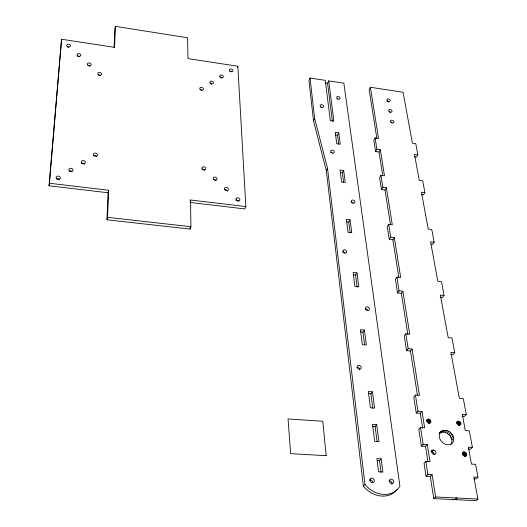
<?xml version="1.0" encoding="UTF-8"?>
<svg xmlns="http://www.w3.org/2000/svg" width="527" height="527" viewBox="0 0 527 527"><rect width="100%" height="100%" fill="white"/><g stroke="black" fill="none" stroke-linecap="round" stroke-linejoin="round"><path stroke-width="0.79" d="M114.089 47.588L114.86 29.018L115.406 26.35L187.599 37.779L187.968 58.609L237.842 66.25L245.852 206.571L190.478 199.996L190.945 226.715L190.076 229.074L106.948 219.799L107.561 217.355L108.674 190.28L49.433 183.251L49.024 185.787L108.068 192.763L108.674 190.28M115.406 26.35L114.543 47.358L61.56 39.235L49.024 185.787M106.948 219.799L108.068 192.763M49.433 183.251L61.56 39.235M464.827 456.817C467.502 455.868 466.56 452.094 464.043 451.942L462.146 453.675L464.096 454.834L464.59 456.448L466.5 454.722M237.394 67.509L237.842 66.25M190.049 201.195L190.478 199.996M245.852 206.571L244.838 208.923L190.431 202.493M363.36 486.157L364.987 484.458A23.985 19.907 47.6 0 0 399.914 486.25L343.848 83.2L328.71 80.881L333.848 121.157L330.317 120.657L325.284 80.354L310.06 78.029L308.98 80.466L313.499 120.815L326.325 170.689L363.36 486.157A23.893 19.861 47.7 0 0 397.312 489.221M332.359 121.124L327.583 83.299L328.71 80.881M313.499 120.815L314.632 118.41L310.06 78.029M338.709 144.102L337.557 135.189L338.762 132.824L335.271 132.336L336.72 143.7L340.238 144.181L338.762 132.824M326.325 170.689L327.53 168.35L314.632 118.41M414.42 156.848L416.442 157.125L417.858 154.852L415.763 143.627L412.41 143.153L403.043 92.258L370.376 87.258L369.144 89.636L376.838 138.291M343.644 182.382L342.405 172.784L343.657 170.465L340.073 169.99L341.608 182.013L345.225 182.474L343.657 170.465M370.376 87.258L378.524 138.403L375.105 137.922L373.808 140.248L375.567 151.532L379.005 152L380.323 149.694L376.877 149.22L375.567 151.532M350.112 232.532L348.762 222.065L350.08 219.818L346.371 219.377L348.018 232.288L351.759 232.717L350.08 219.818M380.323 149.694L384.486 175.807L380.975 175.346L379.624 177.632L381.476 189.555L385.006 190.003L386.39 187.737L382.846 187.289L381.476 189.555M432.114 450.605C431.014 452.08 432.489 454.234 434.176 454.333A2.345 1.871 46.7 0 0 435.901 452.331A2.345 1.871 46.7 0 0 433.484 450.071L432.489 450.295L431.218 451.481M440.572 432.041L439.268 435.183L439.34 437.054A8.089 6.37 45.8 0 0 447.752 444.841A8.089 6.37 45.8 0 0 453.642 437.977C452.772 431.494 443.326 427.147 439.222 433.385M357.168 287.261L355.593 275.028L356.983 272.867L353.143 272.459L354.915 286.359L358.788 286.754L356.983 272.867M386.39 187.737L392.292 224.818L388.662 224.39L387.24 226.603L389.236 239.396L392.885 239.818L394.334 237.624L390.672 237.203L389.236 239.396M417.858 154.852L414.479 154.385L419.255 180.359L422.7 180.807L424.914 192.665L423.431 194.891L421.356 194.628M394.334 237.624L400.678 277.465L396.923 277.07L395.421 279.198L397.562 292.953L401.343 293.335L402.878 291.24L399.084 290.851L397.562 292.953M364.579 344.698L362.951 332.096L364.421 330.04L360.435 329.678L362.352 344.684L366.37 345.033L364.421 330.04M424.914 192.665L421.442 192.223L428.22 229.08L431.778 229.502L434.149 242.216L432.588 244.37L431.158 244.205M402.878 291.24L409.716 334.151L405.823 333.802L404.235 335.818L406.541 350.659L410.454 351.002L412.081 349.012L408.155 348.67L406.541 350.659M434.149 242.216L430.566 241.801L437.845 281.372L441.521 281.761L444.07 295.43L442.423 297.491L440.203 297.268M372.787 408.346L370.903 393.761L372.457 391.844L368.327 391.528L370.395 407.786L374.572 408.082L372.457 391.844M377.095 441.771L375.125 426.501L376.726 424.657L372.51 424.373L374.671 441.31L378.933 441.58L376.726 424.657M412.081 349.012L419.466 395.375L415.428 395.072L413.748 396.963L416.244 413.016L420.302 413.3L422.028 411.455L424.643 427.858L420.526 427.581L418.794 429.4L421.389 446.119L425.533 446.376L427.311 444.604L430.032 461.698L425.842 461.454L424.044 463.18L426.073 476.217L430.282 476.441L432.114 474.748L435.651 496.968L433.787 498.601L430.282 476.441M444.07 295.43L440.361 295.054L448.2 337.649L452.008 337.991L454.755 352.728L453.009 354.678L450.71 354.48M416.244 413.016L417.951 411.165L422.028 411.455M377.385 460.493L379.526 460.611L381.179 458.852L382.892 472.054L378.564 471.817L376.877 458.602L381.179 458.852M426.6 420.223L427.476 419.314L428.985 419.215L430.381 420.256L430.822 421.297A2.286 1.812 44.3 0 1 429.116 423.207A2.286 1.812 44.3 0 1 426.738 421.014L427.476 419.314M426.62 420.513L427.931 419.143M428.451 419.11L426.699 420.935L428.227 421.633L429.057 423.122A2.279 1.812 44.4 0 1 429.077 423.642M427.232 421.04L428.985 419.215M427.759 421.277L429.512 419.452M428.227 421.633L429.986 419.808M428.622 422.081L430.381 420.256M428.906 422.582L430.664 420.763M429.057 423.122L430.822 421.297M421.389 446.119L423.155 444.34L427.311 444.604M439.202 433.484L441.857 430.987M440.052 432.786L441.646 432.173L443.457 430.381M441.646 432.173L443.444 432.048L445.256 430.256M443.444 432.048L445.322 432.417L447.14 430.625M456.606 422.292C457.673 420.243 460.572 421.416 460.855 423.359A2.279 1.772 45 0 1 459.215 425.263A2.279 1.772 45 0 1 456.837 423.082L457.522 421.389M456.593 422.575L457.97 421.218M458.477 421.185L456.639 422.99L458.161 423.682L459.004 425.157A2.273 1.772 45.1 0 1 459.03 425.678M457.166 423.095L459.01 421.29M445.322 432.417L447.159 433.253L448.984 431.461M454.755 352.728L450.914 352.392L459.379 398.372L463.325 398.669L466.296 414.597L464.439 416.416L462.054 416.244M457.686 423.333L459.531 421.528M458.161 423.682L460.005 421.877M458.556 424.123L460.4 422.325M431.139 451.613L432.489 450.295M458.839 424.63L460.69 422.825M447.159 433.253L448.826 434.492L450.657 432.707M432.957 450.111L431.152 451.863L433.484 450.071M459.004 425.157L460.855 423.359M450.941 444.327A8.063 6.357 45.9 0 0 451.791 439.749L450.21 436.066L452.047 434.281M451.224 437.858L453.068 436.079M451.791 439.749L453.642 437.977M426.073 476.217L427.891 474.517L432.114 474.748M462.686 453.78L464.583 452.047M463.213 454.017L465.117 452.291M463.694 454.379L465.598 452.647M464.096 454.834L466 453.108M466.296 414.597L462.311 414.314L465.301 430.579L469.32 430.842L472.416 447.423L470.499 449.162L468.075 449.011M464.392 455.354L466.296 453.628M464.564 455.908L466.467 454.182M464.959 456.514L466.388 455.223M466.145 455.644L464.807 456.178A2.339 1.831 47.3 0 1 462.383 453.938A2.339 1.831 47.3 0 1 464.043 451.942M472.416 447.423L468.358 447.166L471.474 464.103L475.571 464.34L477.976 477.264L476.006 478.924L473.951 478.812M477.976 477.264L473.852 477.034L477.903 499.043L456.731 498.002L454.801 499.622L433.787 498.601M456.896 498.008L454.966 499.636L452.693 499.431M477.903 499.043L475.907 500.65L454.966 499.636L456.889 499.662M435.651 496.968L456.731 498.002M372.325 426.317L375.125 426.501M368.156 393.557L370.903 393.761M360.567 331.878L362.951 332.096M353.294 274.784L355.593 275.028M107.561 217.355L190.945 226.715M346.542 221.801L348.762 222.065M340.264 172.5L342.405 172.784M335.468 134.899L337.557 135.189M325.528 82.989L327.583 83.299M448.826 434.492L450.21 436.066M379.005 152L382.754 175.715M385.006 190.003L390.481 224.614M392.885 239.818L398.787 277.149M401.343 293.335L407.858 334.553M410.454 351.002L417.516 395.639M420.302 413.3L422.647 428.108M425.533 446.376L427.97 461.797M375.105 137.922L376.877 149.22M380.975 175.346L382.846 187.289M388.662 224.39L390.672 237.203M396.923 277.07L399.084 290.851M405.823 333.802L408.155 348.67M415.428 395.072L417.951 411.165M420.526 427.581L423.155 444.34M425.842 461.454L427.891 474.517M379.526 460.611L381.028 472.232M327.53 168.35L364.987 484.458M190.049 227.46L190.076 229.074M431.679 451.823A2.339 1.864 46.9 0 1 434.11 454.617M389.288 111.889A1.779 1.206 28 0 1 390.402 112.653M391.12 122.613A1.792 1.225 28.3 0 1 391.93 123.068M387.055 101.224A1.765 1.192 27.6 0 1 387.905 101.527M388.28 101.783A1.765 1.192 27.6 0 1 388.59 102.093M356.911 367.319A2.2 1.792 38.1 0 1 359.704 369.908M365.251 308.96A2.101 1.647 34.7 0 1 367.806 310.462M342.82 252.005A2.022 1.548 30.8 0 1 345.047 253.019M351.12 202.289A1.937 1.429 29.2 0 1 353.261 203.264M330.666 152.52A1.877 1.35 26.7 0 1 332.418 153.126M337.497 99.017A1.792 1.232 25.7 0 1 337.926 99.208M320.574 107.053A1.812 1.265 25.1 0 1 321.839 107.627M369.638 479.86A2.411 2.016 48.4 0 1 372.642 482.745M388.979 480.881A2.404 1.989 48.8 0 1 391.357 481.79A2.404 1.989 48.8 0 1 391.844 484.273M224.97 189.786A2.003 1.535 21.9 0 1 227.394 191.196M213.191 179.595A1.996 1.522 21 0 1 215.859 180.504M201.953 169.384A1.989 1.509 20.1 0 1 204.614 170.287M235.912 200.253A2.009 1.548 22.8 0 1 238.599 201.156M56.422 178.956A2.141 1.653 10.4 0 1 59.419 179.318M69.485 170.919A2.115 1.627 11.3 0 1 71.995 171.486M81.408 163.442A2.088 1.601 12.2 0 1 84.636 164.174M93.984 155.702A2.068 1.574 13.1 0 1 96.434 156.262M200.734 89.913A1.877 1.337 19.2 0 1 202.039 90.506M210.76 83.688A1.858 1.317 19.6 0 1 211.67 83.997M220.154 77.535A1.844 1.291 20 0 1 221.083 77.673M221.518 77.871A1.844 1.291 20 0 1 221.893 78.141M229.851 71.514A1.825 1.271 20.4 0 1 231.195 71.85M98.727 75.065A1.95 1.39 13.9 0 1 100.558 75.697M88.332 65.625A1.943 1.377 13.4 0 1 90.163 66.25M77.541 56.31A1.943 1.364 12.9 0 1 79.458 56.6M67.298 47.002A1.937 1.35 12.5 0 1 68.76 47.087M326.154 455.69L290.673 453.628L288.052 418.945L322.807 421.264L326.154 455.69M390.902 122A1.798 1.225 28.3 0 0 393.801 122.416A1.798 1.225 28.3 0 0 391.996 120.176A1.798 1.225 28.3 0 0 390.902 122M389.064 111.223A1.785 1.212 28 0 0 391.936 111.645A1.785 1.212 28 0 0 390.158 109.438A1.785 1.212 28 0 0 389.064 111.223M387.259 100.631A1.765 1.192 27.6 0 0 390.105 101.052A1.765 1.192 27.6 0 0 388.34 98.872A1.765 1.192 27.6 0 0 387.259 100.631M357.247 367.609A2.207 1.792 38 0 0 360.778 368.762A2.207 1.792 38 0 0 359.454 365.415A2.207 1.792 38 0 0 357.247 367.609M365.613 308.941A2.108 1.653 34.7 0 0 368.999 310.06A2.108 1.653 34.7 0 0 367.714 306.964A2.108 1.653 34.7 0 0 365.613 308.941M343.057 251.702A2.029 1.555 30.7 0 0 346.338 252.802A2.029 1.555 30.7 0 0 345.132 249.903A2.029 1.555 30.7 0 0 343.057 251.702M351.621 202.157A1.943 1.436 29.2 0 0 354.783 202.546A1.943 1.436 29.2 0 0 352.886 200.023A1.943 1.436 29.2 0 0 351.621 202.157M331.055 152.151A1.877 1.35 26.7 0 0 334.131 152.566A1.877 1.35 26.7 0 0 332.32 150.182A1.877 1.35 26.7 0 0 331.055 152.151M337.023 98.285A1.798 1.232 25.6 0 0 339.955 98.72A1.798 1.232 25.6 0 0 338.222 96.507A1.798 1.232 25.6 0 0 337.023 98.285M320.462 106.467A1.818 1.265 25.1 0 0 323.446 106.902A1.818 1.265 25.1 0 0 321.707 104.649A1.818 1.265 25.1 0 0 320.462 106.467M369.921 480.235A2.418 2.022 48.2 0 0 373.445 482.35A2.418 2.022 48.2 0 0 372.964 478.457A2.418 2.022 48.2 0 0 369.921 480.235M389.367 481.256A2.418 1.996 48.6 0 0 392.878 483.358A2.418 1.996 48.6 0 0 392.351 479.484A2.418 1.996 48.6 0 0 389.367 481.256M224.838 189.582A2.009 1.535 21.9 0 0 228.211 189.997A2.009 1.535 21.9 0 0 226.419 187.401A2.009 1.535 21.9 0 0 224.838 189.582M213.461 179.246A2.003 1.528 21 0 0 216.834 179.661A2.003 1.528 21 0 0 215.056 177.092A2.003 1.528 21 0 0 213.461 179.246M202.17 168.989A1.996 1.515 20.1 0 0 205.537 169.411A1.996 1.515 20.1 0 0 203.784 166.861A1.996 1.515 20.1 0 0 202.17 168.989M236.3 199.996A2.016 1.548 22.8 0 0 239.68 200.405A2.016 1.548 22.8 0 0 237.861 197.783A2.016 1.548 22.8 0 0 236.3 199.996M56.672 178.758A2.148 1.66 10.4 0 0 60.289 178.436A2.148 1.66 10.4 0 0 57.838 176.097A2.148 1.66 10.4 0 0 56.672 178.758M69.347 170.886A2.121 1.627 11.4 0 0 72.91 170.583A2.121 1.627 11.4 0 0 70.473 168.271A2.121 1.627 11.4 0 0 69.347 170.886M81.777 163.166A2.095 1.601 12.3 0 0 85.288 162.876A2.095 1.601 12.3 0 0 82.864 160.59A2.095 1.601 12.3 0 0 81.777 163.166M93.977 155.59A2.075 1.574 13.1 0 0 97.436 155.313A2.075 1.574 13.1 0 0 95.025 153.061A2.075 1.574 13.1 0 0 93.977 155.59M200.023 89.221A1.884 1.337 19.2 0 0 203.198 89.689A1.884 1.337 19.2 0 0 201.551 87.383A1.884 1.337 19.2 0 0 200.023 89.221M210.102 82.97A1.864 1.317 19.6 0 0 213.237 83.431A1.864 1.317 19.6 0 0 211.597 81.158A1.864 1.317 19.6 0 0 210.102 82.97M220.009 76.823A1.851 1.298 20.1 0 0 223.112 77.285A1.851 1.298 20.1 0 0 221.472 75.032A1.851 1.298 20.1 0 0 220.009 76.823M229.752 70.776A1.831 1.271 20.5 0 0 232.822 71.237A1.831 1.271 20.5 0 0 231.182 69.017A1.831 1.271 20.5 0 0 229.752 70.776M98.266 74.643A1.956 1.39 13.9 0 0 101.52 74.485A1.956 1.39 13.9 0 0 99.247 72.423A1.956 1.39 13.9 0 0 98.266 74.643M87.825 65.15A1.95 1.377 13.4 0 0 91.072 65.005A1.95 1.377 13.4 0 0 88.819 62.963A1.95 1.377 13.4 0 0 87.825 65.15M77.456 55.73A1.95 1.364 13 0 0 80.71 55.592A1.95 1.364 13 0 0 78.47 53.57A1.95 1.364 13 0 0 77.456 55.73M67.16 46.376A1.943 1.35 12.6 0 0 70.414 46.251A1.943 1.35 12.6 0 0 68.194 44.242A1.943 1.35 12.6 0 0 67.16 46.376"/></g></svg>
